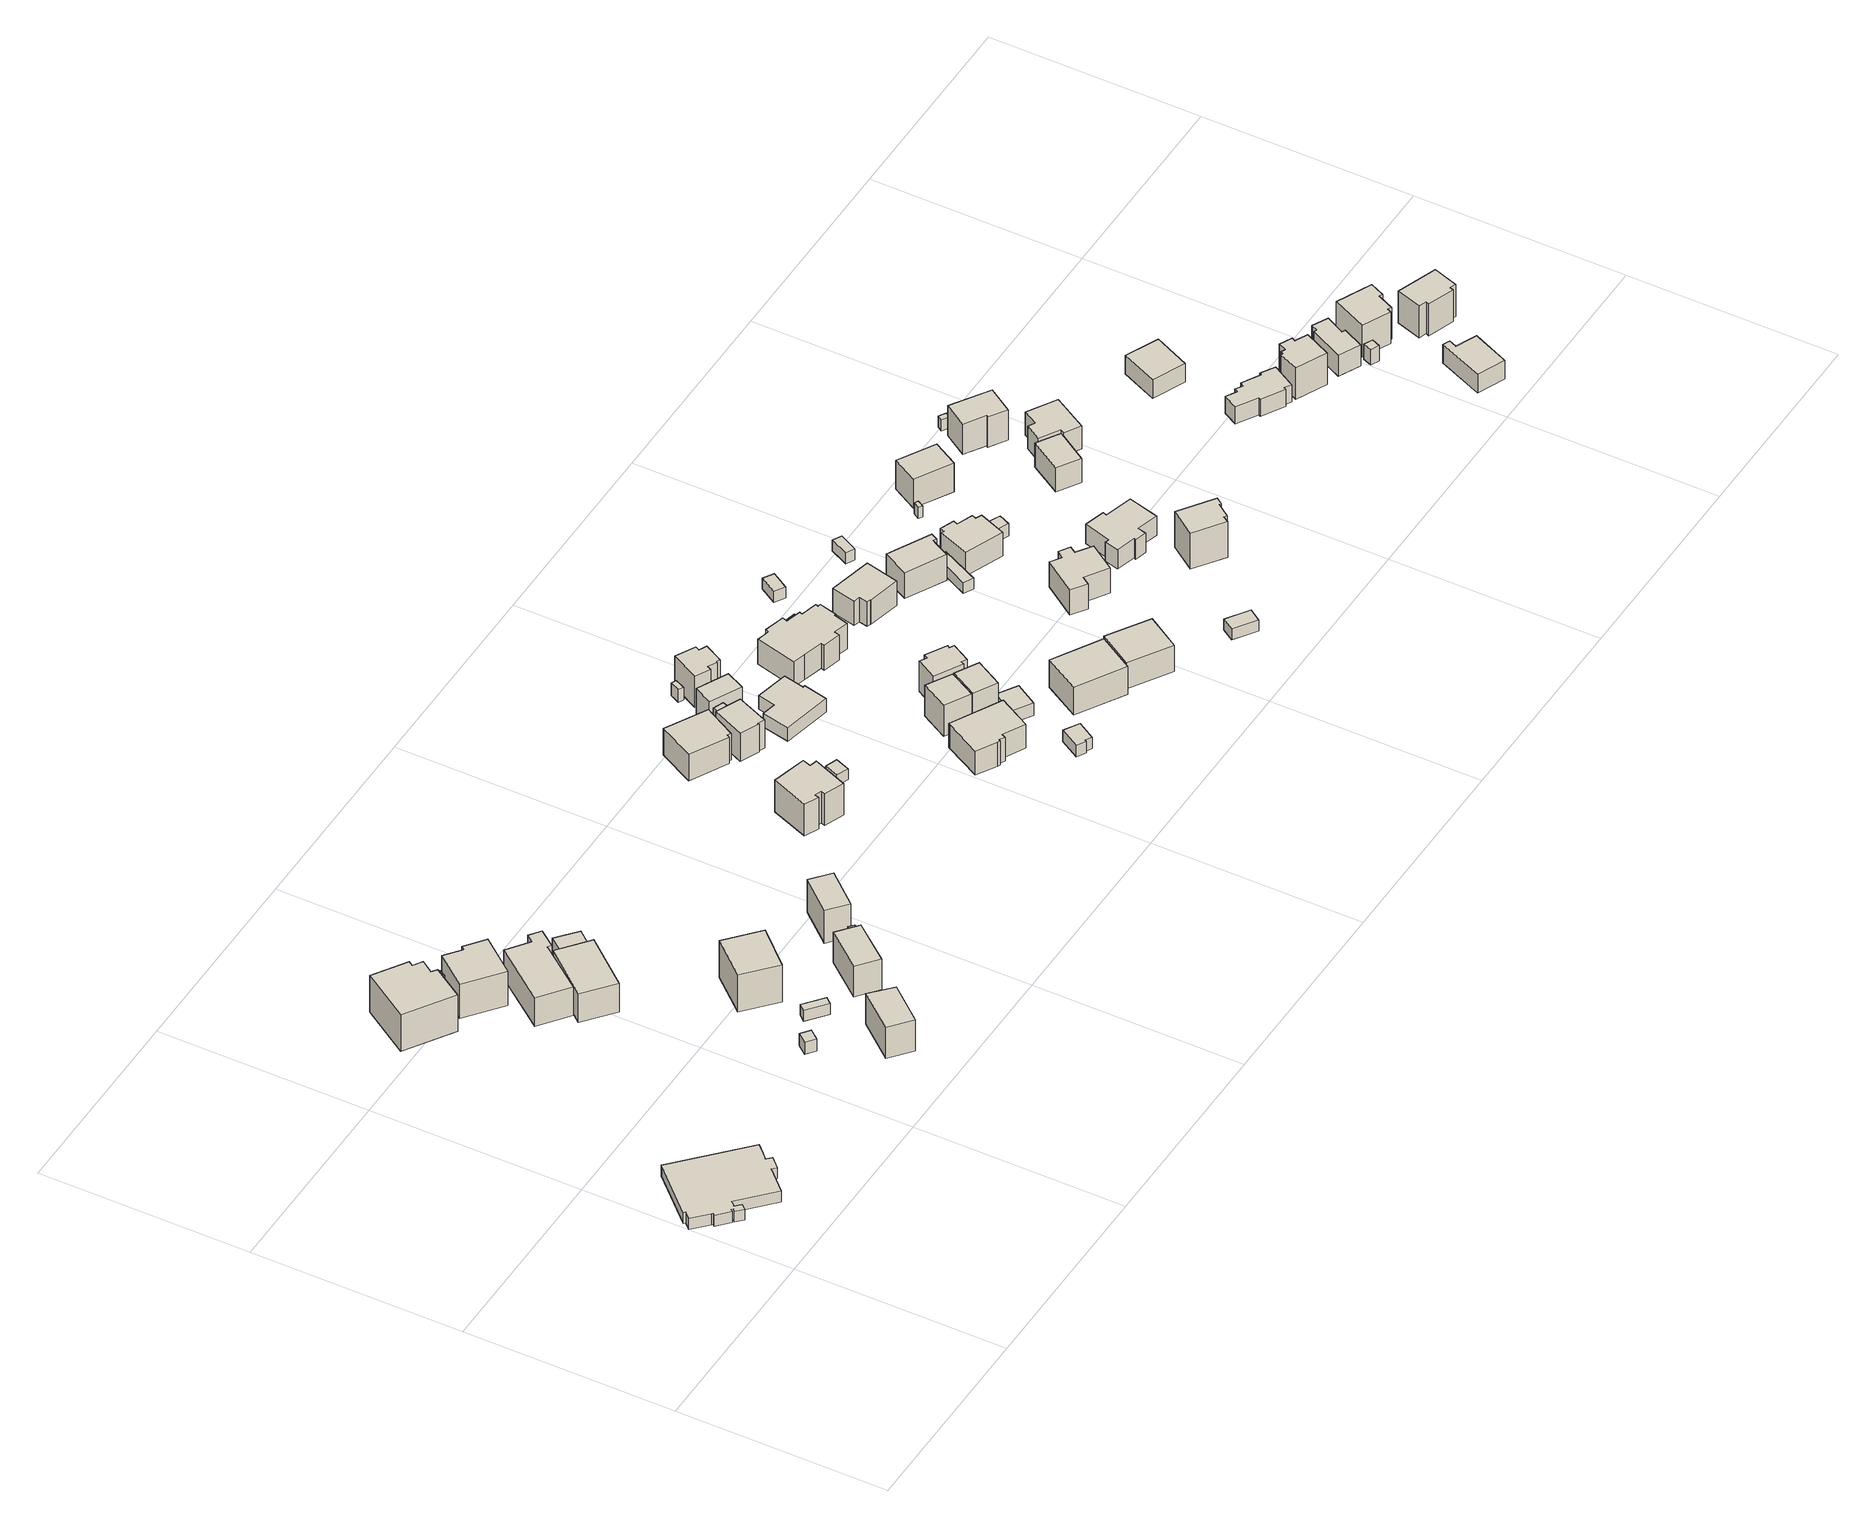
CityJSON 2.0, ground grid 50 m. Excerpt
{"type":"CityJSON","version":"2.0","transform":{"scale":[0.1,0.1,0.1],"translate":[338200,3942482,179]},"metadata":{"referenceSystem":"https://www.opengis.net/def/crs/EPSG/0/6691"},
"CityObjects":{
"building1":{"type":"Building","attributes":{"usage":"422","storeysAboveGround":2,"BuildingIDAttribute.prefecture":"14","BuildingIDAttribute.city":"14151","BuildingDetailAttribute.totalFloorArea":576.96,"BuildingDetailAttribute.buildingFootprintArea":288.48,"BuildingDetailAttribute.buildingStructureType":"610","BuildingDetailAttribute.buildingStructureOrgType":"2","BuildingDetailAttribute.orgUsage":"137","BuildingDetailAttribute.surveyYear":2015},"geometry":[{"type":"Solid","lod":"1","boundaries":[[[[0,1,2,3,4,5,6,7,8,9,10,11,12,13,14,15,16,17,18,19,20,21]],[[20,22,23,21]],[[19,24,22,20]],[[18,25,24,19]],[[17,26,25,18]],[[16,27,26,17]],[[15,28,27,16]],[[14,29,28,15]],[[13,30,29,14]],[[12,31,30,13]],[[11,32,31,12]],[[10,33,32,11]],[[9,34,33,10]],[[8,35,34,9]],[[7,36,35,8]],[[6,37,36,7]],[[5,38,37,6]],[[4,39,38,5]],[[3,40,39,4]],[[2,41,40,3]],[[1,42,41,2]],[[0,43,42,1]],[[21,23,43,0]],[[22,24,25,26,27,28,29,30,31,32,33,34,35,36,37,38,39,40,41,42,43,23]]]]}]},
"building2":{"type":"Building","attributes":{"usage":"413","measuredHeight":11.6,"storeysAboveGround":2,"BuildingIDAttribute.prefecture":"14","BuildingIDAttribute.city":"14151","BuildingDetailAttribute.totalFloorArea":281.76,"BuildingDetailAttribute.buildingFootprintArea":140.88,"BuildingDetailAttribute.buildingStructureType":"601","BuildingDetailAttribute.buildingStructureOrgType":"1","BuildingDetailAttribute.orgUsage":"30","BuildingDetailAttribute.surveyYear":2015},"geometry":[{"type":"Solid","lod":"1","boundaries":[[[[44,45,46,47,48,49,50,51]],[[50,52,53,51]],[[49,54,52,50]],[[48,55,54,49]],[[47,56,55,48]],[[46,57,56,47]],[[45,58,57,46]],[[44,59,58,45]],[[51,53,59,44]],[[52,54,55,56,57,58,59,53]]]]}]},
"building3":{"type":"Building","attributes":{"measuredHeight":6,"BuildingIDAttribute.prefecture":"14","BuildingIDAttribute.city":"14151","BuildingDetailAttribute.surveyYear":2015},"geometry":[{"type":"Solid","lod":"1","boundaries":[[[[60,61,62,63]],[[62,64,65,63]],[[61,66,64,62]],[[60,67,66,61]],[[63,65,67,60]],[[64,66,67,65]]]]}]},
"building4":{"type":"Building","attributes":{"usage":"411","measuredHeight":10.9,"storeysAboveGround":2,"BuildingIDAttribute.prefecture":"14","BuildingIDAttribute.city":"14151","BuildingDetailAttribute.totalFloorArea":179.71,"BuildingDetailAttribute.buildingFootprintArea":89.86,"BuildingDetailAttribute.buildingStructureType":"601","BuildingDetailAttribute.buildingStructureOrgType":"1","BuildingDetailAttribute.orgUsage":"10","BuildingDetailAttribute.surveyYear":2015},"geometry":[{"type":"Solid","lod":"1","boundaries":[[[[68,69,70,71,72,73]],[[72,74,75,73]],[[71,76,74,72]],[[70,77,76,71]],[[69,78,77,70]],[[68,79,78,69]],[[73,75,79,68]],[[74,76,77,78,79,75]]]]}]},
"building5":{"type":"Building","attributes":{"measuredHeight":3.5,"BuildingIDAttribute.prefecture":"14","BuildingIDAttribute.city":"14151","BuildingDetailAttribute.surveyYear":2015},"geometry":[{"type":"Solid","lod":"1","boundaries":[[[[80,81,82,83]],[[82,84,85,83]],[[81,86,84,82]],[[80,87,86,81]],[[83,85,87,80]],[[84,86,87,85]]]]}]},
"building6":{"type":"Building","attributes":{"usage":"411","measuredHeight":10.6,"storeysAboveGround":2,"BuildingIDAttribute.prefecture":"14","BuildingIDAttribute.city":"14151","BuildingDetailAttribute.totalFloorArea":177.01,"BuildingDetailAttribute.buildingFootprintArea":88.5,"BuildingDetailAttribute.buildingStructureType":"601","BuildingDetailAttribute.buildingStructureOrgType":"1","BuildingDetailAttribute.orgUsage":"10","BuildingDetailAttribute.surveyYear":2015},"geometry":[{"type":"Solid","lod":"1","boundaries":[[[[88,89,90,91,92,93,94,95]],[[94,96,97,95]],[[93,98,96,94]],[[92,99,98,93]],[[91,100,99,92]],[[90,101,100,91]],[[89,102,101,90]],[[88,103,102,89]],[[95,97,103,88]],[[96,98,99,100,101,102,103,97]]]]}]},
"building7":{"type":"Building","attributes":{"usage":"411","measuredHeight":8.7,"storeysAboveGround":2,"BuildingIDAttribute.prefecture":"14","BuildingIDAttribute.city":"14151","BuildingDetailAttribute.totalFloorArea":234.95,"BuildingDetailAttribute.buildingFootprintArea":117.48,"BuildingDetailAttribute.buildingStructureType":"601","BuildingDetailAttribute.buildingStructureOrgType":"1","BuildingDetailAttribute.orgUsage":"10","BuildingDetailAttribute.surveyYear":2015},"geometry":[{"type":"Solid","lod":"1","boundaries":[[[[104,105,106,107]],[[106,108,109,107]],[[105,110,108,106]],[[104,111,110,105]],[[107,109,111,104]],[[108,110,111,109]]]]}]},
"building8":{"type":"Building","attributes":{"usage":"411","measuredHeight":9.2,"storeysAboveGround":1,"BuildingIDAttribute.prefecture":"14","BuildingIDAttribute.city":"14151","BuildingDetailAttribute.totalFloorArea":74,"BuildingDetailAttribute.buildingFootprintArea":74,"BuildingDetailAttribute.buildingStructureType":"601","BuildingDetailAttribute.buildingStructureOrgType":"1","BuildingDetailAttribute.orgUsage":"10","BuildingDetailAttribute.surveyYear":2015},"geometry":[{"type":"Solid","lod":"1","boundaries":[[[[112,113,114,115]],[[114,116,117,115]],[[113,118,116,114]],[[112,119,118,113]],[[115,117,119,112]],[[116,118,119,117]]]]}]},
"building9":{"type":"Building","attributes":{"BuildingIDAttribute.prefecture":"14","BuildingIDAttribute.city":"14151","BuildingDetailAttribute.surveyYear":2015},"geometry":[{"type":"Solid","lod":"1","boundaries":[[[[120,121,122,123]],[[122,124,125,123]],[[121,126,124,122]],[[120,127,126,121]],[[123,125,127,120]],[[124,126,127,125]]]]}]},
"building10":{"type":"Building","attributes":{"measuredHeight":6.1,"BuildingIDAttribute.prefecture":"14","BuildingIDAttribute.city":"14151","BuildingDetailAttribute.surveyYear":2015},"geometry":[{"type":"Solid","lod":"1","boundaries":[[[[128,129,130,131]],[[130,132,133,131]],[[129,134,132,130]],[[128,135,134,129]],[[131,133,135,128]],[[132,134,135,133]]]]}]},
"building11":{"type":"Building","attributes":{"usage":"411","measuredHeight":11.5,"storeysAboveGround":2,"BuildingIDAttribute.prefecture":"14","BuildingIDAttribute.city":"14151","BuildingDetailAttribute.totalFloorArea":181.59,"BuildingDetailAttribute.buildingFootprintArea":90.8,"BuildingDetailAttribute.buildingStructureType":"601","BuildingDetailAttribute.buildingStructureOrgType":"1","BuildingDetailAttribute.orgUsage":"10","BuildingDetailAttribute.surveyYear":2015},"geometry":[{"type":"Solid","lod":"1","boundaries":[[[[136,137,138,139]],[[138,140,141,139]],[[137,142,140,138]],[[136,143,142,137]],[[139,141,143,136]],[[140,142,143,141]]]]}]},
"building12":{"type":"Building","attributes":{"usage":"411","measuredHeight":9.3,"storeysAboveGround":1,"BuildingIDAttribute.prefecture":"14","BuildingIDAttribute.city":"14151","BuildingDetailAttribute.totalFloorArea":71.78,"BuildingDetailAttribute.buildingFootprintArea":71.78,"BuildingDetailAttribute.buildingStructureType":"601","BuildingDetailAttribute.buildingStructureOrgType":"1","BuildingDetailAttribute.orgUsage":"10","BuildingDetailAttribute.surveyYear":2015},"geometry":[{"type":"Solid","lod":"1","boundaries":[[[[144,145,146,147]],[[146,148,149,147]],[[145,150,148,146]],[[144,151,150,145]],[[147,149,151,144]],[[148,150,151,149]]]]}]},
"building13":{"type":"Building","attributes":{"measuredHeight":4.6,"BuildingIDAttribute.prefecture":"14","BuildingIDAttribute.city":"14151","BuildingDetailAttribute.surveyYear":2015},"geometry":[{"type":"Solid","lod":"1","boundaries":[[[[152,153,154,155]],[[154,156,157,155]],[[153,158,156,154]],[[152,159,158,153]],[[155,157,159,152]],[[156,158,159,157]]]]}]},
"building14":{"type":"Building","attributes":{"usage":"413","measuredHeight":9.9,"storeysAboveGround":1,"BuildingIDAttribute.prefecture":"14","BuildingIDAttribute.city":"14151","BuildingDetailAttribute.totalFloorArea":52.96,"BuildingDetailAttribute.buildingFootprintArea":52.96,"BuildingDetailAttribute.buildingStructureType":"601","BuildingDetailAttribute.buildingStructureOrgType":"1","BuildingDetailAttribute.orgUsage":"30","BuildingDetailAttribute.surveyYear":2015},"geometry":[{"type":"Solid","lod":"1","boundaries":[[[[160,161,162,163]],[[162,164,165,163]],[[161,166,164,162]],[[160,167,166,161]],[[163,165,167,160]],[[164,166,167,165]]]]}]},
"building15":{"type":"Building","attributes":{"usage":"412","measuredHeight":9.7,"storeysAboveGround":2,"BuildingIDAttribute.prefecture":"14","BuildingIDAttribute.city":"14151","BuildingDetailAttribute.totalFloorArea":170.53,"BuildingDetailAttribute.buildingFootprintArea":85.26,"BuildingDetailAttribute.buildingStructureType":"601","BuildingDetailAttribute.buildingStructureOrgType":"1","BuildingDetailAttribute.orgUsage":"20","BuildingDetailAttribute.surveyYear":2015},"geometry":[{"type":"Solid","lod":"1","boundaries":[[[[168,169,170,171,172,173,174,175,176,177]],[[176,178,179,177]],[[175,180,178,176]],[[174,181,180,175]],[[173,182,181,174]],[[172,183,182,173]],[[171,184,183,172]],[[170,185,184,171]],[[169,186,185,170]],[[168,187,186,169]],[[177,179,187,168]],[[178,180,181,182,183,184,185,186,187,179]]]]}]},
"building16":{"type":"Building","attributes":{"usage":"413","measuredHeight":8.1,"storeysAboveGround":2,"BuildingIDAttribute.prefecture":"14","BuildingIDAttribute.city":"14151","BuildingDetailAttribute.totalFloorArea":172.27,"BuildingDetailAttribute.buildingFootprintArea":86.14,"BuildingDetailAttribute.buildingStructureType":"601","BuildingDetailAttribute.buildingStructureOrgType":"1","BuildingDetailAttribute.orgUsage":"30","BuildingDetailAttribute.surveyYear":2015},"geometry":[{"type":"Solid","lod":"1","boundaries":[[[[188,189,190,191,192,193]],[[192,194,195,193]],[[191,196,194,192]],[[190,197,196,191]],[[189,198,197,190]],[[188,199,198,189]],[[193,195,199,188]],[[194,196,197,198,199,195]]]]}]},
"building17":{"type":"Building","attributes":{"BuildingIDAttribute.prefecture":"14","BuildingIDAttribute.city":"14151","BuildingDetailAttribute.surveyYear":2015},"geometry":[{"type":"Solid","lod":"1","boundaries":[[[[200,201,202,203]],[[202,204,205,203]],[[201,206,204,202]],[[200,207,206,201]],[[203,205,207,200]],[[204,206,207,205]]]]}]},
"building18":{"type":"Building","attributes":{"usage":"411","measuredHeight":8.6,"storeysAboveGround":1,"BuildingIDAttribute.prefecture":"14","BuildingIDAttribute.city":"14151","BuildingDetailAttribute.totalFloorArea":48.46,"BuildingDetailAttribute.buildingFootprintArea":48.46,"BuildingDetailAttribute.buildingStructureType":"601","BuildingDetailAttribute.buildingStructureOrgType":"1","BuildingDetailAttribute.orgUsage":"10","BuildingDetailAttribute.surveyYear":2015},"geometry":[{"type":"Solid","lod":"1","boundaries":[[[[208,209,210,211,212,213]],[[212,214,215,213]],[[211,216,214,212]],[[210,217,216,211]],[[209,218,217,210]],[[208,219,218,209]],[[213,215,219,208]],[[214,216,217,218,219,215]]]]}]},
"building19":{"type":"Building","attributes":{"measuredHeight":6.6,"BuildingIDAttribute.prefecture":"14","BuildingIDAttribute.city":"14151","BuildingDetailAttribute.surveyYear":2015},"geometry":[{"type":"Solid","lod":"1","boundaries":[[[[220,221,222,223]],[[222,224,225,223]],[[221,226,224,222]],[[220,227,226,221]],[[223,225,227,220]],[[224,226,227,225]]]]}]},
"building20":{"type":"Building","attributes":{"usage":"411","measuredHeight":7.6,"storeysAboveGround":2,"BuildingIDAttribute.prefecture":"14","BuildingIDAttribute.city":"14151","BuildingDetailAttribute.totalFloorArea":66.71,"BuildingDetailAttribute.buildingFootprintArea":33.36,"BuildingDetailAttribute.buildingStructureType":"601","BuildingDetailAttribute.buildingStructureOrgType":"1","BuildingDetailAttribute.orgUsage":"10","BuildingDetailAttribute.surveyYear":2015},"geometry":[{"type":"Solid","lod":"1","boundaries":[[[[228,229,230,231]],[[230,232,233,231]],[[229,234,232,230]],[[228,235,234,229]],[[231,233,235,228]],[[232,234,235,233]]]]}]},
"building21":{"type":"Building","attributes":{"measuredHeight":5.5,"BuildingIDAttribute.prefecture":"14","BuildingIDAttribute.city":"14151","BuildingDetailAttribute.surveyYear":2015},"geometry":[{"type":"Solid","lod":"1","boundaries":[[[[236,237,238,239]],[[238,240,241,239]],[[237,242,240,238]],[[236,243,242,237]],[[239,241,243,236]],[[240,242,243,241]]]]}]},
"building22":{"type":"Building","attributes":{"usage":"411","measuredHeight":4.6,"storeysAboveGround":2,"BuildingIDAttribute.prefecture":"14","BuildingIDAttribute.city":"14151","BuildingDetailAttribute.totalFloorArea":189.27,"BuildingDetailAttribute.buildingFootprintArea":94.63,"BuildingDetailAttribute.buildingStructureType":"601","BuildingDetailAttribute.buildingStructureOrgType":"1","BuildingDetailAttribute.orgUsage":"10","BuildingDetailAttribute.surveyYear":2015},"geometry":[{"type":"Solid","lod":"1","boundaries":[[[[244,245,246,247,248,249,250,251]],[[250,252,253,251]],[[249,254,252,250]],[[248,255,254,249]],[[247,256,255,248]],[[246,257,256,247]],[[245,258,257,246]],[[244,259,258,245]],[[251,253,259,244]],[[252,254,255,256,257,258,259,253]]]]}]},
"building23":{"type":"Building","attributes":{"usage":"411","measuredHeight":9.3,"storeysAboveGround":2,"BuildingIDAttribute.prefecture":"14","BuildingIDAttribute.city":"14151","BuildingDetailAttribute.totalFloorArea":79.72,"BuildingDetailAttribute.buildingFootprintArea":39.86,"BuildingDetailAttribute.buildingStructureType":"601","BuildingDetailAttribute.buildingStructureOrgType":"1","BuildingDetailAttribute.orgUsage":"10","BuildingDetailAttribute.surveyYear":2015},"geometry":[{"type":"Solid","lod":"1","boundaries":[[[[260,261,262,263,264,265,266,267,268,269]],[[268,270,271,269]],[[267,272,270,268]],[[266,273,272,267]],[[265,274,273,266]],[[264,275,274,265]],[[263,276,275,264]],[[262,277,276,263]],[[261,278,277,262]],[[260,279,278,261]],[[269,271,279,260]],[[270,272,273,274,275,276,277,278,279,271]]]]}]},
"building24":{"type":"Building","attributes":{"usage":"411","measuredHeight":8.7,"storeysAboveGround":2,"BuildingIDAttribute.prefecture":"14","BuildingIDAttribute.city":"14151","BuildingDetailAttribute.totalFloorArea":208.36,"BuildingDetailAttribute.buildingFootprintArea":104.18,"BuildingDetailAttribute.buildingStructureType":"601","BuildingDetailAttribute.buildingStructureOrgType":"1","BuildingDetailAttribute.orgUsage":"10","BuildingDetailAttribute.surveyYear":2015},"geometry":[{"type":"Solid","lod":"1","boundaries":[[[[280,281,282,283,284,285,286,287,288,289]],[[288,290,291,289]],[[287,292,290,288]],[[286,293,292,287]],[[285,294,293,286]],[[284,295,294,285]],[[283,296,295,284]],[[282,297,296,283]],[[281,298,297,282]],[[280,299,298,281]],[[289,291,299,280]],[[290,292,293,294,295,296,297,298,299,291]]]]}]},
"building25":{"type":"Building","attributes":{"usage":"411","measuredHeight":3.4,"storeysAboveGround":1,"BuildingIDAttribute.prefecture":"14","BuildingIDAttribute.city":"14151","BuildingDetailAttribute.totalFloorArea":19.84,"BuildingDetailAttribute.buildingFootprintArea":19.84,"BuildingDetailAttribute.buildingStructureType":"601","BuildingDetailAttribute.buildingStructureOrgType":"1","BuildingDetailAttribute.orgUsage":"10","BuildingDetailAttribute.surveyYear":2015},"geometry":[{"type":"Solid","lod":"1","boundaries":[[[[300,301,302,303,304,305]],[[304,306,307,305]],[[303,308,306,304]],[[302,309,308,303]],[[301,310,309,302]],[[300,311,310,301]],[[305,307,311,300]],[[306,308,309,310,311,307]]]]}]},
"building26":{"type":"Building","attributes":{"usage":"411","measuredHeight":9.3,"storeysAboveGround":2,"BuildingIDAttribute.prefecture":"14","BuildingIDAttribute.city":"14151","BuildingDetailAttribute.totalFloorArea":73.42,"BuildingDetailAttribute.buildingFootprintArea":36.71,"BuildingDetailAttribute.buildingStructureType":"601","BuildingDetailAttribute.buildingStructureOrgType":"1","BuildingDetailAttribute.orgUsage":"10","BuildingDetailAttribute.surveyYear":2015},"geometry":[{"type":"Solid","lod":"1","boundaries":[[[[312,313,314,315]],[[314,316,317,315]],[[313,318,316,314]],[[312,319,318,313]],[[315,317,319,312]],[[316,318,319,317]]]]}]},
"building27":{"type":"Building","attributes":{"usage":"411","measuredHeight":9.7,"storeysAboveGround":2,"BuildingIDAttribute.prefecture":"14","BuildingIDAttribute.city":"14151","BuildingDetailAttribute.totalFloorArea":67.62,"BuildingDetailAttribute.buildingFootprintArea":33.81,"BuildingDetailAttribute.buildingStructureType":"601","BuildingDetailAttribute.buildingStructureOrgType":"1","BuildingDetailAttribute.orgUsage":"10","BuildingDetailAttribute.surveyYear":2015},"geometry":[{"type":"Solid","lod":"1","boundaries":[[[[320,321,322,323]],[[322,324,325,323]],[[321,326,324,322]],[[320,327,326,321]],[[323,325,327,320]],[[324,326,327,325]]]]}]},
"building28":{"type":"Building","attributes":{"measuredHeight":3.8,"BuildingIDAttribute.prefecture":"14","BuildingIDAttribute.city":"14151","BuildingDetailAttribute.surveyYear":2015},"geometry":[{"type":"Solid","lod":"1","boundaries":[[[[328,329,330,331]],[[330,332,333,331]],[[329,334,332,330]],[[328,335,334,329]],[[331,333,335,328]],[[332,334,335,333]]]]}]},
"building29":{"type":"Building","attributes":{"usage":"411","measuredHeight":9,"storeysAboveGround":2,"BuildingIDAttribute.prefecture":"14","BuildingIDAttribute.city":"14151","BuildingDetailAttribute.totalFloorArea":87.3,"BuildingDetailAttribute.buildingFootprintArea":43.65,"BuildingDetailAttribute.buildingStructureType":"601","BuildingDetailAttribute.buildingStructureOrgType":"1","BuildingDetailAttribute.orgUsage":"10","BuildingDetailAttribute.surveyYear":2015},"geometry":[{"type":"Solid","lod":"1","boundaries":[[[[336,337,338,339,340,341,342,343,344,345]],[[344,346,347,345]],[[343,348,346,344]],[[342,349,348,343]],[[341,350,349,342]],[[340,351,350,341]],[[339,352,351,340]],[[338,353,352,339]],[[337,354,353,338]],[[336,355,354,337]],[[345,347,355,336]],[[346,348,349,350,351,352,353,354,355,347]]]]}]},
"building30":{"type":"Building","attributes":{"usage":"411","measuredHeight":9,"storeysAboveGround":2,"BuildingIDAttribute.prefecture":"14","BuildingIDAttribute.city":"14151","BuildingDetailAttribute.totalFloorArea":277.19,"BuildingDetailAttribute.buildingFootprintArea":138.6,"BuildingDetailAttribute.buildingStructureType":"601","BuildingDetailAttribute.buildingStructureOrgType":"1","BuildingDetailAttribute.orgUsage":"10","BuildingDetailAttribute.surveyYear":2015},"geometry":[{"type":"Solid","lod":"1","boundaries":[[[[356,357,358,359,360,361,362,363,364,365,366,367,368,369,370,371,372,373,374,375]],[[374,376,377,375]],[[373,378,376,374]],[[372,379,378,373]],[[371,380,379,372]],[[370,381,380,371]],[[369,382,381,370]],[[368,383,382,369]],[[367,384,383,368]],[[366,385,384,367]],[[365,386,385,366]],[[364,387,386,365]],[[363,388,387,364]],[[362,389,388,363]],[[361,390,389,362]],[[360,391,390,361]],[[359,392,391,360]],[[358,393,392,359]],[[357,394,393,358]],[[356,395,394,357]],[[375,377,395,356]],[[376,378,379,380,381,382,383,384,385,386,387,388,389,390,391,392,393,394,395,377]]]]}]},
"building31":{"type":"Building","attributes":{"usage":"411","measuredHeight":10,"storeysAboveGround":3,"BuildingIDAttribute.prefecture":"14","BuildingIDAttribute.city":"14151","BuildingDetailAttribute.totalFloorArea":241.92,"BuildingDetailAttribute.buildingFootprintArea":80.64,"BuildingDetailAttribute.buildingStructureType":"601","BuildingDetailAttribute.buildingStructureOrgType":"1","BuildingDetailAttribute.orgUsage":"10","BuildingDetailAttribute.surveyYear":2015},"geometry":[{"type":"Solid","lod":"1","boundaries":[[[[396,397,398,399]],[[398,400,401,399]],[[397,402,400,398]],[[396,403,402,397]],[[399,401,403,396]],[[400,402,403,401]]]]}]},
"building32":{"type":"Building","attributes":{"measuredHeight":5,"BuildingIDAttribute.prefecture":"14","BuildingIDAttribute.city":"14151","BuildingDetailAttribute.surveyYear":2015},"geometry":[{"type":"Solid","lod":"1","boundaries":[[[[404,405,406,407,408,409]],[[408,410,411,409]],[[407,412,410,408]],[[406,413,412,407]],[[405,414,413,406]],[[404,415,414,405]],[[409,411,415,404]],[[410,412,413,414,415,411]]]]}]},
"building33":{"type":"Building","attributes":{"BuildingIDAttribute.prefecture":"14","BuildingIDAttribute.city":"14151","BuildingDetailAttribute.surveyYear":2015},"geometry":[{"type":"Solid","lod":"1","boundaries":[[[[416,417,418,419]],[[418,420,421,419]],[[417,422,420,418]],[[416,423,422,417]],[[419,421,423,416]],[[420,422,423,421]]]]}]},
"building34":{"type":"Building","attributes":{"BuildingIDAttribute.prefecture":"14","BuildingIDAttribute.city":"14151","BuildingDetailAttribute.surveyYear":2015},"geometry":[{"type":"Solid","lod":"1","boundaries":[[[[424,425,426,427]],[[426,428,429,427]],[[425,430,428,426]],[[424,431,430,425]],[[427,429,431,424]],[[428,430,431,429]]]]}]},
"building35":{"type":"Building","attributes":{"usage":"411","measuredHeight":8.2,"storeysAboveGround":2,"BuildingIDAttribute.prefecture":"14","BuildingIDAttribute.city":"14151","BuildingDetailAttribute.totalFloorArea":102.67,"BuildingDetailAttribute.buildingFootprintArea":51.34,"BuildingDetailAttribute.buildingStructureType":"601","BuildingDetailAttribute.buildingStructureOrgType":"1","BuildingDetailAttribute.orgUsage":"10","BuildingDetailAttribute.surveyYear":2015},"geometry":[{"type":"Solid","lod":"1","boundaries":[[[[432,433,434,435]],[[434,436,437,435]],[[433,438,436,434]],[[432,439,438,433]],[[435,437,439,432]],[[436,438,439,437]]]]}]},
"building36":{"type":"Building","attributes":{"usage":"411","measuredHeight":7.5,"storeysAboveGround":2,"BuildingIDAttribute.prefecture":"14","BuildingIDAttribute.city":"14151","BuildingDetailAttribute.totalFloorArea":136.47,"BuildingDetailAttribute.buildingFootprintArea":68.24,"BuildingDetailAttribute.buildingStructureType":"601","BuildingDetailAttribute.buildingStructureOrgType":"1","BuildingDetailAttribute.orgUsage":"10","BuildingDetailAttribute.surveyYear":2015},"geometry":[{"type":"Solid","lod":"1","boundaries":[[[[440,441,442,443,444,445,446,447]],[[446,448,449,447]],[[445,450,448,446]],[[444,451,450,445]],[[443,452,451,444]],[[442,453,452,443]],[[441,454,453,442]],[[440,455,454,441]],[[447,449,455,440]],[[448,450,451,452,453,454,455,449]]]]}]},
"building37":{"type":"Building","attributes":{"usage":"411","measuredHeight":7.6,"storeysAboveGround":2,"BuildingIDAttribute.prefecture":"14","BuildingIDAttribute.city":"14151","BuildingDetailAttribute.totalFloorArea":119.78,"BuildingDetailAttribute.buildingFootprintArea":59.89,"BuildingDetailAttribute.buildingStructureType":"601","BuildingDetailAttribute.buildingStructureOrgType":"1","BuildingDetailAttribute.orgUsage":"10","BuildingDetailAttribute.surveyYear":2015},"geometry":[{"type":"Solid","lod":"1","boundaries":[[[[456,457,458,459,460,461]],[[460,462,463,461]],[[459,464,462,460]],[[458,465,464,459]],[[457,466,465,458]],[[456,467,466,457]],[[461,463,467,456]],[[462,464,465,466,467,463]]]]}]},
"building38":{"type":"Building","attributes":{"BuildingIDAttribute.prefecture":"14","BuildingIDAttribute.city":"14151","BuildingDetailAttribute.surveyYear":2015},"geometry":[{"type":"Solid","lod":"1","boundaries":[[[[468,469,470,471]],[[470,472,473,471]],[[469,474,472,470]],[[468,475,474,469]],[[471,473,475,468]],[[472,474,475,473]]]]}]},
"building39":{"type":"Building","attributes":{"BuildingIDAttribute.prefecture":"14","BuildingIDAttribute.city":"14151","BuildingDetailAttribute.surveyYear":2015},"geometry":[{"type":"Solid","lod":"1","boundaries":[[[[476,477,478,479]],[[478,480,481,479]],[[477,482,480,478]],[[476,483,482,477]],[[479,481,483,476]],[[480,482,483,481]]]]}]},
"building40":{"type":"Building","attributes":{"BuildingIDAttribute.prefecture":"14","BuildingIDAttribute.city":"14151","BuildingDetailAttribute.surveyYear":2015},"geometry":[{"type":"Solid","lod":"1","boundaries":[[[[484,485,486,487]],[[486,488,489,487]],[[485,490,488,486]],[[484,491,490,485]],[[487,489,491,484]],[[488,490,491,489]]]]}]},
"building41":{"type":"Building","attributes":{"measuredHeight":8.1,"BuildingIDAttribute.prefecture":"14","BuildingIDAttribute.city":"14151","BuildingDetailAttribute.surveyYear":2015},"geometry":[{"type":"Solid","lod":"1","boundaries":[[[[492,493,494,495,496,497,498,499,500,501]],[[500,502,503,501]],[[499,504,502,500]],[[498,505,504,499]],[[497,506,505,498]],[[496,507,506,497]],[[495,508,507,496]],[[494,509,508,495]],[[493,510,509,494]],[[492,511,510,493]],[[501,503,511,492]],[[502,504,505,506,507,508,509,510,511,503]]]]}]},
"building42":{"type":"Building","attributes":{"usage":"411","measuredHeight":8.3,"storeysAboveGround":2,"BuildingIDAttribute.prefecture":"14","BuildingIDAttribute.city":"14151","BuildingDetailAttribute.totalFloorArea":131.72,"BuildingDetailAttribute.buildingFootprintArea":65.86,"BuildingDetailAttribute.buildingStructureType":"601","BuildingDetailAttribute.buildingStructureOrgType":"1","BuildingDetailAttribute.orgUsage":"10","BuildingDetailAttribute.surveyYear":2015},"geometry":[{"type":"Solid","lod":"1","boundaries":[[[[512,513,514,515,516,517,518,519,520,521]],[[520,522,523,521]],[[519,524,522,520]],[[518,525,524,519]],[[517,526,525,518]],[[516,527,526,517]],[[515,528,527,516]],[[514,529,528,515]],[[513,530,529,514]],[[512,531,530,513]],[[521,523,531,512]],[[522,524,525,526,527,528,529,530,531,523]]]]}]},
"building43":{"type":"Building","attributes":{"measuredHeight":4.6,"BuildingIDAttribute.prefecture":"14","BuildingIDAttribute.city":"14151","BuildingDetailAttribute.surveyYear":2015},"geometry":[{"type":"Solid","lod":"1","boundaries":[[[[532,533,534,535]],[[534,536,537,535]],[[533,538,536,534]],[[532,539,538,533]],[[535,537,539,532]],[[536,538,539,537]]]]}]},
"building44":{"type":"Building","attributes":{"BuildingIDAttribute.prefecture":"14","BuildingIDAttribute.city":"14151","BuildingDetailAttribute.surveyYear":2015},"geometry":[{"type":"Solid","lod":"1","boundaries":[[[[540,541,542,543]],[[542,544,545,543]],[[541,546,544,542]],[[540,547,546,541]],[[543,545,547,540]],[[544,546,547,545]]]]}]},
"building45":{"type":"Building","attributes":{"usage":"411","measuredHeight":6.2,"storeysAboveGround":1,"BuildingIDAttribute.prefecture":"14","BuildingIDAttribute.city":"14151","BuildingDetailAttribute.totalFloorArea":101.56,"BuildingDetailAttribute.buildingFootprintArea":101.56,"BuildingDetailAttribute.buildingStructureType":"601","BuildingDetailAttribute.buildingStructureOrgType":"1","BuildingDetailAttribute.orgUsage":"10","BuildingDetailAttribute.surveyYear":2015},"geometry":[{"type":"Solid","lod":"1","boundaries":[[[[548,549,550,551,552,553,554,555,556,557,558,559]],[[558,560,561,559]],[[557,562,560,558]],[[556,563,562,557]],[[555,564,563,556]],[[554,565,564,555]],[[553,566,565,554]],[[552,567,566,553]],[[551,568,567,552]],[[550,569,568,551]],[[549,570,569,550]],[[548,571,570,549]],[[559,561,571,548]],[[560,562,563,564,565,566,567,568,569,570,571,561]]]]}]},
"building46":{"type":"Building","attributes":{"usage":"411","measuredHeight":10,"storeysAboveGround":2,"BuildingIDAttribute.prefecture":"14","BuildingIDAttribute.city":"14151","BuildingDetailAttribute.totalFloorArea":115.05,"BuildingDetailAttribute.buildingFootprintArea":57.53,"BuildingDetailAttribute.buildingStructureType":"601","BuildingDetailAttribute.buildingStructureOrgType":"1","BuildingDetailAttribute.orgUsage":"10","BuildingDetailAttribute.surveyYear":2015},"geometry":[{"type":"Solid","lod":"1","boundaries":[[[[572,573,574,575,576,577,578,579]],[[578,580,581,579]],[[577,582,580,578]],[[576,583,582,577]],[[575,584,583,576]],[[574,585,584,575]],[[573,586,585,574]],[[572,587,586,573]],[[579,581,587,572]],[[580,582,583,584,585,586,587,581]]]]}]},
"building47":{"type":"Building","attributes":{"usage":"411","measuredHeight":9.1,"storeysAboveGround":2,"BuildingIDAttribute.prefecture":"14","BuildingIDAttribute.city":"14151","BuildingDetailAttribute.totalFloorArea":110.44,"BuildingDetailAttribute.buildingFootprintArea":55.22,"BuildingDetailAttribute.buildingStructureType":"601","BuildingDetailAttribute.buildingStructureOrgType":"1","BuildingDetailAttribute.orgUsage":"10","BuildingDetailAttribute.surveyYear":2015},"geometry":[{"type":"Solid","lod":"1","boundaries":[[[[588,589,590,591]],[[590,592,593,591]],[[589,594,592,590]],[[588,595,594,589]],[[591,593,595,588]],[[592,594,595,593]]]]}]},
"building48":{"type":"Building","attributes":{"usage":"411","measuredHeight":7.2,"storeysAboveGround":1,"BuildingIDAttribute.prefecture":"14","BuildingIDAttribute.city":"14151","BuildingDetailAttribute.totalFloorArea":48.3,"BuildingDetailAttribute.buildingFootprintArea":48.3,"BuildingDetailAttribute.buildingStructureType":"601","BuildingDetailAttribute.buildingStructureOrgType":"1","BuildingDetailAttribute.orgUsage":"10","BuildingDetailAttribute.surveyYear":2015},"geometry":[{"type":"Solid","lod":"1","boundaries":[[[[596,597,598,599,600,601]],[[600,602,603,601]],[[599,604,602,600]],[[598,605,604,599]],[[597,606,605,598]],[[596,607,606,597]],[[601,603,607,596]],[[602,604,605,606,607,603]]]]}]},
"building49":{"type":"Building","attributes":{"measuredHeight":5.8,"BuildingIDAttribute.prefecture":"14","BuildingIDAttribute.city":"14151","BuildingDetailAttribute.surveyYear":2015},"geometry":[{"type":"Solid","lod":"1","boundaries":[[[[608,609,610,611]],[[610,612,613,611]],[[609,614,612,610]],[[608,615,614,609]],[[611,613,615,608]],[[612,614,615,613]]]]}]},
"building50":{"type":"Building","attributes":{"usage":"411","measuredHeight":9,"storeysAboveGround":1,"BuildingIDAttribute.prefecture":"14","BuildingIDAttribute.city":"14151","BuildingDetailAttribute.totalFloorArea":62.68,"BuildingDetailAttribute.buildingFootprintArea":62.68,"BuildingDetailAttribute.buildingStructureType":"601","BuildingDetailAttribute.buildingStructureOrgType":"1","BuildingDetailAttribute.orgUsage":"10","BuildingDetailAttribute.surveyYear":2015},"geometry":[{"type":"Solid","lod":"1","boundaries":[[[[616,617,618,619,620,621]],[[620,622,623,621]],[[619,624,622,620]],[[618,625,624,619]],[[617,626,625,618]],[[616,627,626,617]],[[621,623,627,616]],[[622,624,625,626,627,623]]]]}]},
"building51":{"type":"Building","attributes":{"usage":"411","measuredHeight":7.8,"storeysAboveGround":1,"BuildingIDAttribute.prefecture":"14","BuildingIDAttribute.city":"14151","BuildingDetailAttribute.totalFloorArea":70.43,"BuildingDetailAttribute.buildingFootprintArea":70.43,"BuildingDetailAttribute.buildingStructureType":"601","BuildingDetailAttribute.buildingStructureOrgType":"1","BuildingDetailAttribute.orgUsage":"10","BuildingDetailAttribute.surveyYear":2015},"geometry":[{"type":"Solid","lod":"1","boundaries":[[[[628,629,630,631,632,633,634,635]],[[634,636,637,635]],[[633,638,636,634]],[[632,639,638,633]],[[631,640,639,632]],[[630,641,640,631]],[[629,642,641,630]],[[628,643,642,629]],[[635,637,643,628]],[[636,638,639,640,641,642,643,637]]]]}]},
"building52":{"type":"Building","attributes":{"usage":"411","measuredHeight":5.1,"storeysAboveGround":2,"BuildingIDAttribute.prefecture":"14","BuildingIDAttribute.city":"14151","BuildingDetailAttribute.totalFloorArea":126.36,"BuildingDetailAttribute.buildingFootprintArea":63.18,"BuildingDetailAttribute.buildingStructureType":"601","BuildingDetailAttribute.buildingStructureOrgType":"1","BuildingDetailAttribute.orgUsage":"10","BuildingDetailAttribute.surveyYear":2015},"geometry":[{"type":"Solid","lod":"1","boundaries":[[[[644,645,646,647,648,649,650,651,652,653,654,655,656,657]],[[656,658,659,657]],[[655,660,658,656]],[[654,661,660,655]],[[653,662,661,654]],[[652,663,662,653]],[[651,664,663,652]],[[650,665,664,651]],[[649,666,665,650]],[[648,667,666,649]],[[647,668,667,648]],[[646,669,668,647]],[[645,670,669,646]],[[644,671,670,645]],[[657,659,671,644]],[[658,660,661,662,663,664,665,666,667,668,669,670,671,659]]]]}]},
"building53":{"type":"Building","attributes":{"usage":"422","measuredHeight":6.1,"storeysAboveGround":1,"BuildingIDAttribute.prefecture":"14","BuildingIDAttribute.city":"14151","BuildingDetailAttribute.totalFloorArea":71.01,"BuildingDetailAttribute.buildingFootprintArea":71.01,"BuildingDetailAttribute.buildingStructureType":"601","BuildingDetailAttribute.buildingStructureOrgType":"1","BuildingDetailAttribute.orgUsage":"138","BuildingDetailAttribute.surveyYear":2015},"geometry":[{"type":"Solid","lod":"1","boundaries":[[[[672,673,674,675]],[[674,676,677,675]],[[673,678,676,674]],[[672,679,678,673]],[[675,677,679,672]],[[676,678,679,677]]]]}]},
"building54":{"type":"Building","attributes":{"usage":"411","measuredHeight":9.5,"storeysAboveGround":2,"BuildingIDAttribute.prefecture":"14","BuildingIDAttribute.city":"14151","BuildingDetailAttribute.totalFloorArea":93.93,"BuildingDetailAttribute.buildingFootprintArea":46.96,"BuildingDetailAttribute.buildingStructureType":"601","BuildingDetailAttribute.buildingStructureOrgType":"1","BuildingDetailAttribute.orgUsage":"10","BuildingDetailAttribute.surveyYear":2015},"geometry":[{"type":"Solid","lod":"1","boundaries":[[[[680,681,682,683,684,685,686,687,688,689]],[[688,690,691,689]],[[687,692,690,688]],[[686,693,692,687]],[[685,694,693,686]],[[684,695,694,685]],[[683,696,695,684]],[[682,697,696,683]],[[681,698,697,682]],[[680,699,698,681]],[[689,691,699,680]],[[690,692,693,694,695,696,697,698,699,691]]]]}]},
"building55":{"type":"Building","attributes":{"usage":"411","measuredHeight":6.8,"storeysAboveGround":2,"BuildingIDAttribute.prefecture":"14","BuildingIDAttribute.city":"14151","BuildingDetailAttribute.totalFloorArea":78.47,"BuildingDetailAttribute.buildingFootprintArea":39.24,"BuildingDetailAttribute.buildingStructureType":"601","BuildingDetailAttribute.buildingStructureOrgType":"1","BuildingDetailAttribute.orgUsage":"10","BuildingDetailAttribute.surveyYear":2015},"geometry":[{"type":"Solid","lod":"1","boundaries":[[[[700,701,702,703,704,705,706,707]],[[706,708,709,707]],[[705,710,708,706]],[[704,711,710,705]],[[703,712,711,704]],[[702,713,712,703]],[[701,714,713,702]],[[700,715,714,701]],[[707,709,715,700]],[[708,710,711,712,713,714,715,709]]]]}]},
"building56":{"type":"Building","attributes":{"measuredHeight":4.4,"BuildingIDAttribute.prefecture":"14","BuildingIDAttribute.city":"14151","BuildingDetailAttribute.surveyYear":2015},"geometry":[{"type":"Solid","lod":"1","boundaries":[[[[716,717,718,719]],[[718,720,721,719]],[[717,722,720,718]],[[716,723,722,717]],[[719,721,723,716]],[[720,722,723,721]]]]}]},
"building57":{"type":"Building","attributes":{"usage":"411","measuredHeight":5.7,"storeysAboveGround":1,"BuildingIDAttribute.prefecture":"14","BuildingIDAttribute.city":"14151","BuildingDetailAttribute.totalFloorArea":59.72,"BuildingDetailAttribute.buildingFootprintArea":59.72,"BuildingDetailAttribute.buildingStructureType":"601","BuildingDetailAttribute.buildingStructureOrgType":"1","BuildingDetailAttribute.orgUsage":"10","BuildingDetailAttribute.surveyYear":2015},"geometry":[{"type":"Solid","lod":"1","boundaries":[[[[724,725,726,727,728,729]],[[728,730,731,729]],[[727,732,730,728]],[[726,733,732,727]],[[725,734,733,726]],[[724,735,734,725]],[[729,731,735,724]],[[730,732,733,734,735,731]]]]}]},
"building58":{"type":"Building","attributes":{"usage":"411","measuredHeight":9.9,"storeysAboveGround":2,"BuildingIDAttribute.prefecture":"14","BuildingIDAttribute.city":"14151","BuildingDetailAttribute.totalFloorArea":127.14,"BuildingDetailAttribute.buildingFootprintArea":63.57,"BuildingDetailAttribute.buildingStructureType":"601","BuildingDetailAttribute.buildingStructureOrgType":"1","BuildingDetailAttribute.orgUsage":"10","BuildingDetailAttribute.surveyYear":2015},"geometry":[{"type":"Solid","lod":"1","boundaries":[[[[736,737,738,739,740,741,742,743]],[[742,744,745,743]],[[741,746,744,742]],[[740,747,746,741]],[[739,748,747,740]],[[738,749,748,739]],[[737,750,749,738]],[[736,751,750,737]],[[743,745,751,736]],[[744,746,747,748,749,750,751,745]]]]}]},
"building59":{"type":"Building","attributes":{"usage":"411","measuredHeight":9.8,"storeysAboveGround":2,"BuildingIDAttribute.prefecture":"14","BuildingIDAttribute.city":"14151","BuildingDetailAttribute.totalFloorArea":115.45,"BuildingDetailAttribute.buildingFootprintArea":57.73,"BuildingDetailAttribute.buildingStructureType":"601","BuildingDetailAttribute.buildingStructureOrgType":"1","BuildingDetailAttribute.orgUsage":"10","BuildingDetailAttribute.surveyYear":2015},"geometry":[{"type":"Solid","lod":"1","boundaries":[[[[752,753,754,755,756,757,758,759]],[[758,760,761,759]],[[757,762,760,758]],[[756,763,762,757]],[[755,764,763,756]],[[754,765,764,755]],[[753,766,765,754]],[[752,767,766,753]],[[759,761,767,752]],[[760,762,763,764,765,766,767,761]]]]}]}
},
"vertices":[
[250,190,9],[227,166,9],[217,175,9],[168,124,9],[91,197,9],[81,187,9],[94,174,9],[83,162,9],[67,178,9],[73,183,9],[69,186,9],[64,181,9],[36,208,9],[40,213,9],[37,215,9],[2,249,9],[16,264,9],[12,267,9],[118,378,9],[271,234,9],[251,213,9],[239,201,9],[251,213,39],[239,201,39],[271,234,39],[118,378,39],[12,267,39],[16,264,39],[2,249,39],[37,215,39],[40,213,39],[36,208,39],[64,181,39],[69,186,39],[73,183,39],[67,178,39],[83,162,39],[94,174,39],[81,187,39],[91,197,39],[168,124,39],[217,175,39],[227,166,39],[250,190,39],
[271,1050,76],[293,1036,76],[273,1007,76],[285,998,76],[237,924,76],[126,996,76],[201,1111,76],[278,1061,76],[201,1111,176],[278,1061,176],[126,996,176],[237,924,176],[285,998,176],[273,1007,176],[293,1036,176],[271,1050,176],
[314,997,100],[292,1009,100],[300,1025,100],[323,1013,100],[300,1025,137],[323,1013,137],[292,1009,137],[314,997,137],
[354,871,79],[270,937,79],[330,1013,79],[368,983,79],[374,991,79],[420,955,79],[374,991,173],[420,955,173],[368,983,173],[330,1013,173],[270,937,173],[354,871,173],
[564,262,55],[543,279,55],[561,302,55],[583,285,55],[561,302,88],[583,285,88],[543,279,88],[564,262,88],
[429,923,71],[480,885,71],[493,902,71],[519,883,71],[489,843,71],[481,849,71],[400,743,71],[332,795,71],[400,743,150],[332,795,150],[481,849,150],[489,843,150],[519,883,150],[493,902,150],[480,885,150],[429,923,150],
[478,834,71],[547,777,71],[455,666,71],[386,723,71],[455,666,150],[386,723,150],[547,777,150],[478,834,150],
[629,136,39],[701,223,39],[749,178,39],[679,94,39],[749,178,124],[679,94,124],[701,223,124],[629,136,124],
[683,305,61],[670,290,61],[625,327,61],[638,342,61],[625,327,91],[638,342,91],[670,290,91],[683,305,91],
[493,825,94],[522,861,94],[570,820,94],[541,785,94],[570,820,137],[541,785,137],[522,861,137],[493,825,137],
[654,394,62],[583,458,62],[657,543,62],[731,477,62],[657,543,164],[731,477,164],[583,458,164],[654,394,164],
[823,368,50],[870,329,50],[799,241,50],[751,280,50],[799,241,134],[751,280,134],[870,329,134],[823,368,134],
[886,345,60],[873,355,60],[885,369,60],[897,359,60],[885,369,100],[897,359,100],[873,355,100],[886,345,100],
[966,447,60],[900,370,60],[856,407,60],[922,484,60],[856,407,151],[922,484,151],[900,370,151],[966,447,151],
[1221,661,81],[1214,641,81],[1232,636,81],[1199,554,81],[1152,572,81],[1155,582,81],[1140,587,81],[1137,577,81],[1104,593,81],[1139,682,81],[1104,593,168],[1139,682,168],[1137,577,168],[1140,587,168],[1155,582,168],[1152,572,168],[1199,554,168],[1232,636,168],[1214,641,168],[1221,661,168],
[1196,826,112],[1192,819,112],[1105,866,112],[1150,950,112],[1246,898,112],[1204,821,112],[1246,898,185],[1204,821,185],[1150,950,185],[1105,866,185],[1192,819,185],[1196,826,185],
[1287,592,93],[1259,603,93],[1272,637,93],[1300,626,93],[1272,637,123],[1300,626,123],[1259,603,123],[1287,592,123],
[1272,780,110],[1256,787,110],[1255,784,110],[1211,804,110],[1246,881,110],[1304,855,110],[1246,881,187],[1304,855,187],[1211,804,187],[1255,784,187],[1256,787,187],[1272,780,187],
[1257,883,117],[1261,895,117],[1286,886,117],[1282,874,117],[1286,886,178],[1282,874,178],[1261,895,178],[1257,883,178],
[1335,868,118],[1262,905,118],[1285,949,118],[1357,913,118],[1285,949,190],[1357,913,190],[1262,905,190],[1335,868,190],
[1303,988,127],[1291,994,127],[1302,1017,127],[1314,1012,127],[1302,1017,162],[1314,1012,162],[1291,994,162],[1303,988,162],
[1444,782,109],[1431,724,109],[1314,749,109],[1328,815,109],[1362,808,109],[1371,850,109],[1450,833,109],[1439,783,109],[1450,833,146],[1439,783,146],[1371,850,146],[1362,808,146],[1328,815,146],[1314,749,146],[1431,724,146],[1444,782,146],
[1392,983,123],[1368,938,123],[1360,942,123],[1359,940,123],[1338,951,123],[1333,941,123],[1298,959,123],[1333,1026,123],[1379,1002,123],[1374,992,123],[1379,1002,208],[1374,992,208],[1333,1026,208],[1298,959,208],[1333,941,208],[1338,951,208],[1359,940,208],[1360,942,208],[1368,938,208],[1392,983,208],
[1566,330,76],[1515,357,76],[1510,348,76],[1498,355,76],[1495,351,76],[1489,354,76],[1443,380,76],[1489,466,76],[1491,470,76],[1608,407,76],[1491,470,142],[1608,407,142],[1489,466,142],[1443,380,142],[1489,354,142],[1495,351,142],[1498,355,142],[1510,348,142],[1515,357,142],[1566,330,142],
[1630,210,77],[1616,218,77],[1613,214,77],[1592,226,77],[1620,274,77],[1656,253,77],[1620,274,108],[1656,253,108],[1592,226,108],[1613,214,108],[1616,218,108],[1630,210,108],
[1596,519,89],[1561,455,89],[1502,488,89],[1538,552,89],[1502,488,175],[1538,552,175],[1561,455,175],[1596,519,175],
[1599,518,87],[1653,488,87],[1617,424,87],[1563,454,87],[1617,424,175],[1563,454,175],[1653,488,175],[1599,518,175],
[1686,414,84],[1654,361,84],[1608,390,84],[1640,443,84],[1608,390,118],[1640,443,118],[1654,361,118],[1686,414,118],
[1608,586,96],[1613,596,96],[1662,568,96],[1658,562,96],[1669,556,96],[1644,512,96],[1632,519,96],[1628,511,96],[1564,547,96],[1592,596,96],[1564,547,180],[1592,596,180],[1628,511,180],[1632,519,180],[1644,512,180],[1669,556,180],[1658,562,180],[1662,568,180],[1613,596,180],[1608,586,180],
[1571,905,111],[1567,893,111],[1603,883,111],[1601,876,111],[1640,866,111],[1638,859,111],[1645,858,111],[1634,815,111],[1630,816,111],[1620,780,111],[1585,790,111],[1582,778,111],[1538,789,111],[1541,798,111],[1493,811,111],[1463,819,111],[1489,918,111],[1494,916,111],[1519,910,111],[1522,918,111],[1519,910,180],[1522,918,180],[1494,916,180],[1489,918,180],[1463,819,180],[1493,811,180],[1541,798,180],[1538,789,180],[1582,778,180],[1585,790,180],[1620,780,180],[1630,816,180],[1634,815,180],[1645,858,180],[1638,859,180],[1640,866,180],[1601,876,180],[1603,883,180],[1567,893,180],[1571,905,180],
[1858,310,82],[1807,225,82],[1697,291,82],[1747,376,82],[1697,291,158],[1747,376,158],[1807,225,158],[1858,310,158],
[1604,886,111],[1605,890,111],[1581,896,111],[1586,917,111],[1624,907,111],[1617,882,111],[1624,907,148],[1617,882,148],[1586,917,148],[1581,896,148],[1605,890,148],[1604,886,148],
[1657,851,112],[1671,848,112],[1667,831,112],[1653,835,112],[1667,831,142],[1653,835,142],[1671,848,142],[1657,851,142],
[1694,993,137],[1669,953,137],[1645,967,137],[1670,1008,137],[1645,967,167],[1670,1008,167],[1669,953,167],[1694,993,167],
[1964,256,82],[1915,176,82],[1819,236,82],[1869,316,82],[1819,236,154],[1869,316,154],[1915,176,154],[1964,256,154],
[1705,773,114],[1705,774,114],[1697,776,114],[1701,797,114],[1686,801,114],[1699,859,114],[1802,835,114],[1783,755,114],[1802,835,181],[1783,755,181],[1699,859,181],[1686,801,181],[1701,797,181],[1697,776,181],[1705,774,181],[1705,773,181],
[1923,748,115],[1899,703,115],[1808,750,115],[1840,812,115],[1939,760,115],[1931,744,115],[1939,760,186],[1931,744,186],[1840,812,186],[1808,750,186],[1899,703,186],[1923,748,186],
[1865,930,135],[1843,887,135],[1823,897,135],[1844,941,135],[1823,897,165],[1844,941,165],[1843,887,165],[1865,930,165],
[1923,741,116],[1945,730,116],[1902,641,116],[1879,652,116],[1902,641,146],[1879,652,146],[1945,730,146],[1923,741,146],
[2123,112,87],[2103,83,87],[2052,118,87],[2071,147,87],[2052,118,117],[2071,147,117],[2103,83,117],[2123,112,117],
[2004,520,95],[2029,503,95],[2041,520,95],[2065,504,95],[2055,489,95],[2091,464,95],[2048,401,95],[1996,436,95],[1983,417,95],[1949,441,95],[1983,417,164],[1949,441,164],[1996,436,164],[2048,401,164],[2091,464,164],[2055,489,164],[2065,504,164],[2041,520,164],[2029,503,164],[2004,520,164],
[1962,744,118],[1966,755,118],[1999,742,118],[1995,732,118],[2033,717,118],[2029,707,118],[2043,701,118],[2018,637,118],[1927,673,118],[1955,747,118],[1927,673,183],[1955,747,183],[2018,637,183],[2043,701,183],[2029,707,183],[2033,717,183],[1995,732,183],[1999,742,183],[1966,755,183],[1962,744,183],
[2087,682,121],[2074,655,121],[2045,668,121],[2057,696,121],[2045,668,155],[2057,696,155],[2074,655,155],[2087,682,155],
[2018,825,143],[2009,831,143],[2018,846,143],[2027,841,143],[2018,846,173],[2027,841,173],[2009,831,173],[2018,825,173],
[2156,405,106],[2109,418,106],[2118,452,106],[2127,449,106],[2146,514,106],[2195,500,106],[2192,491,106],[2259,472,106],[2239,399,106],[2188,413,106],[2182,393,106],[2154,400,106],[2182,393,159],[2154,400,159],[2188,413,159],[2239,399,159],[2259,472,159],[2192,491,159],[2195,500,159],[2146,514,159],[2127,449,159],[2118,452,159],[2109,418,159],[2156,405,159],
[2299,280,100],[2295,283,100],[2272,251,100],[2266,256,100],[2257,242,100],[2188,291,100],[2231,352,100],[2310,296,100],[2231,352,198],[2310,296,198],[2188,291,198],[2257,242,198],[2266,256,198],[2272,251,198],[2295,283,198],[2299,280,198],
[2032,856,143],[2066,916,143],[2151,867,143],[2117,807,143],[2151,867,222],[2117,807,222],[2066,916,222],[2032,856,222],
[2280,708,127],[2287,704,127],[2332,676,127],[2327,667,127],[2285,601,127],[2234,633,127],[2285,601,193],[2234,633,193],[2327,667,193],[2332,676,193],[2287,704,193],[2280,708,193],
[2248,910,163],[2256,922,163],[2272,912,163],[2264,900,163],[2272,912,193],[2264,900,193],[2256,922,193],[2248,910,193],
[2307,786,146],[2267,812,146],[2270,816,146],[2223,846,146],[2258,901,146],[2345,845,146],[2258,901,229],[2345,845,229],[2223,846,229],[2270,816,229],[2267,812,229],[2307,786,229],
[2332,676,139],[2287,704,139],[2310,742,139],[2325,733,139],[2345,767,139],[2412,727,139],[2364,645,139],[2327,667,139],[2364,645,202],[2327,667,202],[2412,727,202],[2345,767,202],[2325,733,202],[2310,742,202],[2287,704,202],[2332,676,202],
[2635,431,131],[2640,439,131],[2657,429,131],[2662,438,131],[2705,413,131],[2708,418,131],[2740,399,131],[2708,343,131],[2693,352,131],[2690,347,131],[2637,378,131],[2640,383,131],[2592,411,131],[2611,445,131],[2592,411,178],[2611,445,178],[2640,383,178],[2637,378,178],[2690,347,178],[2693,352,178],[2708,343,178],[2740,399,178],[2708,418,178],[2705,413,178],[2662,438,178],[2657,429,178],[2640,439,178],[2635,431,178],
[2676,639,149],[2637,554,149],[2560,588,149],[2599,674,149],[2560,588,200],[2599,674,200],[2637,554,200],[2676,639,200],
[2742,383,134],[2745,390,134],[2755,385,134],[2764,404,134],[2793,390,134],[2789,381,134],[2818,367,134],[2788,304,134],[2716,338,134],[2737,385,134],[2716,338,220],[2737,385,220],[2788,304,220],[2818,367,220],[2789,381,220],[2793,390,220],[2764,404,220],[2755,385,220],[2745,390,220],[2742,383,220],
[2820,297,134],[2860,377,134],[2868,374,134],[2875,389,134],[2911,371,134],[2888,326,134],[2896,322,134],[2871,272,134],[2896,322,191],[2871,272,191],[2888,326,191],[2911,371,191],[2875,389,191],[2868,374,191],[2860,377,191],[2820,297,191],
[2908,265,138],[2899,244,138],[2879,253,138],[2888,274,138],[2879,253,180],[2888,274,180],[2899,244,180],[2908,265,180],
[2987,113,115],[3036,92,115],[2998,4,115],[2933,32,115],[2979,139,115],[2995,132,115],[2979,139,167],[2995,132,167],[2933,32,167],[2998,4,167],[3036,92,167],[2987,113,167],
[3012,325,138],[2996,290,138],[2988,294,138],[2970,255,138],[2962,259,138],[2957,249,138],[2892,280,138],[2930,363,138],[2892,280,225],[2930,363,225],[2957,249,225],[2962,259,225],[2970,255,225],[2988,294,225],[2996,290,225],[3012,325,225],
[3119,235,134],[3099,176,134],[3085,181,134],[3082,173,134],[3020,195,134],[3023,203,134],[3004,209,134],[3024,269,134],[3004,209,222],[3024,269,222],[3023,203,222],[3020,195,222],[3082,173,222],[3085,181,222],[3099,176,222],[3119,235,222]
]}
